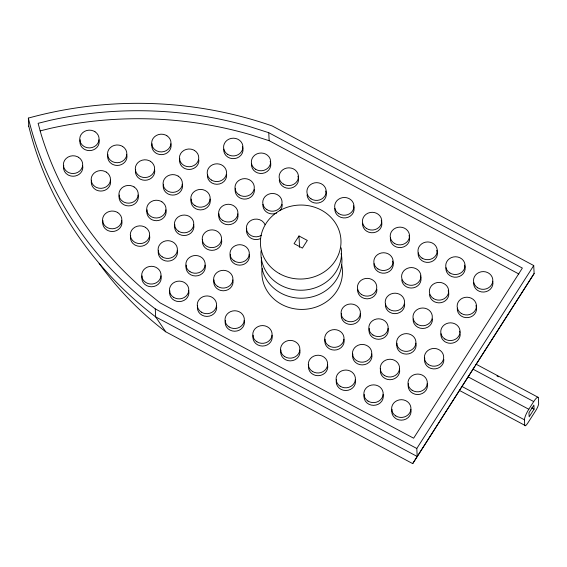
<?xml version="1.0" encoding="UTF-8"?>
<svg xmlns="http://www.w3.org/2000/svg" width="567" height="567" viewBox="0 0 567 567"><rect width="100%" height="100%" fill="white"/><g stroke="black" fill="none" stroke-linecap="round" stroke-linejoin="round"><path stroke-width="0.85" d="M28.378 126.654L28.74 126.087L28.35 118.092A379.741 348.514 -2.8 0 1 272.203 125.959L533.731 265.547L534.128 273.542L475.833 364.843M538.111 397.304L476.188 364.248L475.904 364.694M99.097 263.357A342.695 314.508 -2.8 0 0 165.741 331.801L412.698 463.615L534.128 273.542M474.891 366.261L459.313 390.684L459.582 390.259M298.986 235.971L294.075 243.661L302.402 248.105L307.321 240.422L298.986 235.971L299.546 247.34M28.74 126.087A380.769 349.456 -2.8 0 0 155.663 316.889L417.192 456.478L416.802 448.483L533.731 265.547M412.698 463.615L459.539 390.337M524.73 425.271L524.461 419.821A8.866 1.921 -61.9 0 1 528.798 409.261L533.71 401.571A8.866 1.921 -61.9 0 1 538.381 398.048L538.65 403.491A6.046 1.311 -61.9 0 1 535.695 410.692L527.92 422.862A6.046 1.311 -61.9 0 1 524.73 425.271L459.468 390.436M534.079 409.133L529.167 416.823L528.968 412.776L533.88 405.093L534.079 409.133L531.733 407.886M475.359 365.531L476.188 364.248M40.115 130.906L50.598 128.305A371.683 341.114 -2.8 0 1 250.593 134.755L269.155 140.708L518.862 273.989M268.765 132.713L250.196 126.76A371.683 341.114 -2.8 0 0 50.208 120.31L38.109 123.315L41.171 134.45A372.703 342.05 -2.8 0 0 145.265 290.942L160.036 302.842L413.627 438.199L522.37 268.078L268.765 132.713L269.155 140.708M496.99 375.949L498.549 376.786M473.027 369.181L533.71 401.571M468.108 376.871L528.798 409.261M461.985 386.474L524.461 419.821M28.35 118.092A380.769 349.456 -2.8 0 0 155.266 308.895L416.802 448.483M165.741 331.801L155.663 316.889L155.266 308.895M216.481 305.57A9.674 8.881 -2.8 0 1 206.941 316.414A9.674 8.881 -2.8 0 1 197.621 305.549M188.712 290.743A9.674 8.881 -2.8 0 1 179.172 301.594A9.674 8.881 -2.8 0 1 169.852 290.729M161 275.846A9.674 8.881 -2.8 0 1 145.839 282.508A9.674 8.881 -2.8 0 1 147.243 267.17A9.674 8.881 -2.8 0 1 161 275.846A9.674 8.881 -2.8 0 1 151.403 286.774A9.674 8.881 -2.8 0 1 142.083 275.909M149.546 235.482A9.674 8.881 -2.8 0 1 146.059 244.398A9.674 8.881 -2.8 0 1 135.825 245.447L134.577 244.781A9.674 8.881 -2.8 0 1 130.694 235.468M232.86 279.949A9.674 8.881 -2.8 0 1 223.32 290.793A9.674 8.881 -2.8 0 1 214 279.935M205.091 265.122A9.674 8.881 -2.8 0 1 195.551 275.973A9.674 8.881 -2.8 0 1 186.231 265.108M249.232 254.328A9.674 8.881 -2.8 0 1 239.692 265.172A9.674 8.881 -2.8 0 1 230.379 254.314M165.925 209.861A9.674 8.881 -2.8 0 1 162.438 218.777A9.674 8.881 -2.8 0 1 152.204 219.826L150.957 219.16A9.674 8.881 -2.8 0 1 147.066 209.847M221.52 239.423A9.674 8.881 -2.8 0 1 206.36 246.085A9.674 8.881 -2.8 0 1 207.77 230.748A9.674 8.881 -2.8 0 1 221.52 239.423A9.674 8.881 -2.8 0 1 211.923 250.352A9.674 8.881 -2.8 0 1 202.61 239.487M260.274 238.679A9.674 8.881 -2.8 0 1 251.883 238.672L250.642 238.005A9.674 8.881 -2.8 0 1 246.751 228.692M182.305 184.24A9.674 8.881 -2.8 0 1 178.818 193.156A9.674 8.881 -2.8 0 1 168.576 194.205L167.336 193.538A9.674 8.881 -2.8 0 1 163.445 184.225M237.842 213.887A9.674 8.881 -2.8 0 1 228.303 224.73A9.674 8.881 -2.8 0 1 218.982 213.865M210.073 199.06A9.674 8.881 -2.8 0 1 200.534 209.91A9.674 8.881 -2.8 0 1 191.214 199.045M261.401 235.298A9.674 8.881 -2.8 0 1 247.609 232.392A9.674 8.881 -2.8 0 1 251.911 219.953A9.674 8.881 -2.8 0 1 265.065 224.716M282.189 204.396A9.674 8.881 -2.8 0 1 280.041 210.598M276.653 213.057A9.674 8.881 -2.8 0 1 262.904 204.382M254.42 189.576A9.674 8.881 -2.8 0 1 243.959 199.088A9.674 8.881 -2.8 0 1 235.362 188.251M242.414 146.548A9.674 8.881 -2.8 0 1 234.731 158.569A9.674 8.881 -2.8 0 1 223.738 149.114M297.951 176.195A9.674 8.881 -2.8 0 1 290.977 188.088A9.674 8.881 -2.8 0 1 279.262 180.086M270.183 161.375A9.674 8.881 -2.8 0 1 262.5 173.389A9.674 8.881 -2.8 0 1 251.507 163.941M226.651 174.756A9.674 8.881 -2.8 0 1 216.913 184.289A9.674 8.881 -2.8 0 1 207.366 174.735M170.908 143.798A9.674 8.881 -2.8 0 1 167.421 152.714A9.674 8.881 -2.8 0 1 157.187 153.763L155.939 153.097A9.674 8.881 -2.8 0 1 152.055 143.784M154.536 169.42A9.674 8.881 -2.8 0 1 151.049 178.336A9.674 8.881 -2.8 0 1 140.807 179.385L139.567 178.718A9.674 8.881 -2.8 0 1 135.676 169.405M138.157 195.041A9.674 8.881 -2.8 0 1 134.67 203.957A9.674 8.881 -2.8 0 1 124.435 205.006L123.188 204.34A9.674 8.881 -2.8 0 1 119.297 195.027M121.777 220.662A9.674 8.881 -2.8 0 1 118.29 229.578A9.674 8.881 -2.8 0 1 108.056 230.627L106.809 229.961A9.674 8.881 -2.8 0 1 102.925 220.648M126.767 154.6A9.674 8.881 -2.8 0 1 123.28 163.516A9.674 8.881 -2.8 0 1 113.039 164.565L111.798 163.898A9.674 8.881 -2.8 0 1 107.907 154.578M82.619 165.394A9.674 8.881 -2.8 0 1 79.132 174.31A9.674 8.881 -2.8 0 1 68.898 175.359L67.65 174.7A9.674 8.881 -2.8 0 1 63.759 165.38M98.998 139.773A9.674 8.881 -2.8 0 1 95.504 148.689A9.674 8.881 -2.8 0 1 85.27 149.738L84.022 149.078A9.674 8.881 -2.8 0 1 80.138 139.758M110.388 180.214A9.674 8.881 -2.8 0 1 106.901 189.13A9.674 8.881 -2.8 0 1 96.666 190.186L95.419 189.52A9.674 8.881 -2.8 0 1 91.528 180.2M460.198 333.772A9.674 8.881 -2.8 0 1 446.264 342.425L445.024 341.759A9.674 8.881 -2.8 0 1 440.906 333.757M459.582 331.192A9.674 8.881 -2.8 0 1 459.993 332.46M436.796 250.302A9.674 8.881 -2.8 0 1 429.113 262.323A9.674 8.881 -2.8 0 1 418.12 252.868M415.902 343.177A9.674 8.881 -2.8 0 1 400.741 349.839A9.674 8.881 -2.8 0 1 402.152 334.502A9.674 8.881 -2.8 0 1 415.902 343.177A9.674 8.881 -2.8 0 1 406.312 354.106A9.674 8.881 -2.8 0 1 396.992 343.241M404.661 304.125A9.674 8.881 -2.8 0 1 394.916 313.664A9.674 8.881 -2.8 0 1 385.369 304.11M371.761 353.978A9.674 8.881 -2.8 0 1 356.6 360.64A9.674 8.881 -2.8 0 1 358.004 345.303A9.674 8.881 -2.8 0 1 371.761 353.978A9.674 8.881 -2.8 0 1 362.164 364.9A9.674 8.881 -2.8 0 1 352.844 354.042M475.954 305.57A9.674 8.881 -2.8 0 1 468.271 317.584A9.674 8.881 -2.8 0 1 457.286 308.136M443.819 359.393A9.674 8.881 -2.8 0 1 433.358 368.897A9.674 8.881 -2.8 0 1 424.761 358.06M464.564 265.122A9.674 8.881 -2.8 0 1 456.882 277.143A9.674 8.881 -2.8 0 1 445.889 267.688M383.094 394.497A9.674 8.881 -2.8 0 1 373.554 405.348A9.674 8.881 -2.8 0 1 364.234 394.483M410.862 409.317A9.674 8.881 -2.8 0 1 401.323 420.168A9.674 8.881 -2.8 0 1 392.003 409.303M388.076 328.435A9.674 8.881 -2.8 0 1 378.543 339.286A9.674 8.881 -2.8 0 1 369.223 328.421M420.416 275.923A9.674 8.881 -2.8 0 1 413.449 287.823A9.674 8.881 -2.8 0 1 401.734 279.815M492.744 281.218A9.674 8.881 -2.8 0 1 483.934 292.04A9.674 8.881 -2.8 0 1 473.658 282.515M399.473 368.876A9.674 8.881 -2.8 0 1 389.933 379.727A9.674 8.881 -2.8 0 1 380.613 368.862M355.325 379.677A9.674 8.881 -2.8 0 1 345.785 390.521A9.674 8.881 -2.8 0 1 336.465 379.663M448.185 290.743A9.674 8.881 -2.8 0 1 441.218 302.643A9.674 8.881 -2.8 0 1 429.502 294.642M427.242 383.696A9.674 8.881 -2.8 0 1 417.702 394.547A9.674 8.881 -2.8 0 1 408.382 383.682M409.027 235.482A9.674 8.881 -2.8 0 1 401.344 247.503A9.674 8.881 -2.8 0 1 390.351 238.048M392.647 261.103A9.674 8.881 -2.8 0 1 384.965 273.124A9.674 8.881 -2.8 0 1 373.979 263.669M376.885 289.305A9.674 8.881 -2.8 0 1 367.147 298.837A9.674 8.881 -2.8 0 1 357.6 289.29M327.556 364.857A9.674 8.881 -2.8 0 1 318.016 375.701A9.674 8.881 -2.8 0 1 308.696 364.836M343.935 339.236A9.674 8.881 -2.8 0 1 334.395 350.08A9.674 8.881 -2.8 0 1 325.075 339.222M360.307 313.615A9.674 8.881 -2.8 0 1 350.775 324.459A9.674 8.881 -2.8 0 1 341.454 313.601M325.72 191.015A9.674 8.881 -2.8 0 1 318.746 202.915A9.674 8.881 -2.8 0 1 307.03 194.906M353.489 205.835A9.674 8.881 -2.8 0 1 345.806 217.856A9.674 8.881 -2.8 0 1 334.813 208.401M381.258 220.662A9.674 8.881 -2.8 0 1 373.575 232.676A9.674 8.881 -2.8 0 1 362.582 223.228M299.787 350.03A9.674 8.881 -2.8 0 1 290.247 360.881A9.674 8.881 -2.8 0 1 280.927 350.016M244.249 320.39A9.674 8.881 -2.8 0 1 234.71 331.234A9.674 8.881 -2.8 0 1 225.39 320.376M272.018 335.21A9.674 8.881 -2.8 0 1 262.478 346.061A9.674 8.881 -2.8 0 1 253.158 335.196M177.322 250.302A9.674 8.881 -2.8 0 1 167.782 261.153A9.674 8.881 -2.8 0 1 158.462 250.288M198.882 159.929A9.674 8.881 -2.8 0 1 184.955 168.583L183.708 167.917A9.674 8.881 -2.8 0 1 179.824 158.604M341.674 264.754A40.307 36.99 -2.8 0 1 303.919 309.369A40.307 36.99 -2.8 0 1 262.145 268.517M193.694 224.681A9.674 8.881 -2.8 0 1 184.155 235.532A9.674 8.881 -2.8 0 1 174.842 224.667M432.43 318.945A9.674 8.881 -2.8 0 1 422.684 328.484A9.674 8.881 -2.8 0 1 413.137 318.93M341.164 247.857A40.307 36.99 -2.8 0 1 302.558 290.198A40.307 36.99 -2.8 0 1 261.054 250.876M341.128 253.562A40.307 36.99 -2.8 0 1 303.373 298.178A40.307 36.99 -2.8 0 1 261.6 257.326M166.854 135.719L165.607 135.052A9.674 8.881 -2.8 0 0 152.998 138.603A9.674 8.881 -2.8 0 0 155.805 150.383L157.052 151.042A9.674 8.881 -2.8 0 0 169.661 147.491A9.674 8.881 -2.8 0 0 166.854 135.719M194.623 150.538L193.375 149.872A9.674 8.881 -2.8 0 0 180.767 153.423A9.674 8.881 -2.8 0 0 183.573 165.203L184.821 165.869A9.674 8.881 -2.8 0 0 197.429 162.318A9.674 8.881 -2.8 0 0 194.623 150.538M94.937 131.693L93.69 131.027A9.674 8.881 -2.8 0 0 81.081 134.577A9.674 8.881 -2.8 0 0 83.895 146.357L85.135 147.023A9.674 8.881 -2.8 0 0 97.744 143.472A9.674 8.881 -2.8 0 0 94.937 131.693M122.706 146.513L121.458 145.847A9.674 8.881 -2.8 0 0 108.85 149.397A9.674 8.881 -2.8 0 0 111.664 161.177L112.904 161.843A9.674 8.881 -2.8 0 0 125.513 158.292A9.674 8.881 -2.8 0 0 122.706 146.513M150.475 161.333L149.227 160.674A9.674 8.881 -2.8 0 0 136.619 164.224A9.674 8.881 -2.8 0 0 139.432 176.004L140.673 176.663A9.674 8.881 -2.8 0 0 153.281 173.112A9.674 8.881 -2.8 0 0 150.475 161.333M178.244 176.16L176.996 175.494A9.674 8.881 -2.8 0 0 164.387 179.044A9.674 8.881 -2.8 0 0 167.201 190.824L168.442 191.49A9.674 8.881 -2.8 0 0 181.05 187.939A9.674 8.881 -2.8 0 0 178.244 176.16M78.558 157.314L77.318 156.648A9.674 8.881 -2.8 0 0 64.709 160.199A9.674 8.881 -2.8 0 0 67.516 171.978L68.763 172.644A9.674 8.881 -2.8 0 0 81.372 169.094A9.674 8.881 -2.8 0 0 78.558 157.314M106.327 172.134L105.086 171.468A9.674 8.881 -2.8 0 0 92.478 175.019A9.674 8.881 -2.8 0 0 95.284 186.798L96.532 187.464A9.674 8.881 -2.8 0 0 109.14 183.914A9.674 8.881 -2.8 0 0 106.327 172.134M134.095 186.954L132.855 186.295A9.674 8.881 -2.8 0 0 120.247 189.846A9.674 8.881 -2.8 0 0 123.053 201.625L124.301 202.284A9.674 8.881 -2.8 0 0 136.909 198.733A9.674 8.881 -2.8 0 0 134.095 186.954M161.864 201.781L160.624 201.115A9.674 8.881 -2.8 0 0 148.015 204.666A9.674 8.881 -2.8 0 0 150.822 216.445L152.069 217.111A9.674 8.881 -2.8 0 0 164.678 213.561A9.674 8.881 -2.8 0 0 161.864 201.781M117.723 212.575L116.476 211.916A9.674 8.881 -2.8 0 0 103.867 215.467A9.674 8.881 -2.8 0 0 106.674 227.239L107.921 227.906A9.674 8.881 -2.8 0 0 120.53 224.355A9.674 8.881 -2.8 0 0 117.723 212.575M145.492 227.402L144.245 226.736A9.674 8.881 -2.8 0 0 131.636 230.287A9.674 8.881 -2.8 0 0 134.443 242.066L135.69 242.726A9.674 8.881 -2.8 0 0 148.299 239.182A9.674 8.881 -2.8 0 0 145.492 227.402M279.503 273.67A40.307 36.99 -2.8 0 0 340.98 242.846A40.307 36.99 -2.8 0 0 281.608 209.606A40.307 36.99 -2.8 0 0 279.503 273.67M201.377 312.148A9.674 8.881 -2.8 0 0 216.537 305.493A9.674 8.881 -2.8 0 0 202.78 296.817A9.674 8.881 -2.8 0 0 201.377 312.148M217.756 286.526A9.674 8.881 -2.8 0 0 232.909 279.871A9.674 8.881 -2.8 0 0 219.16 271.196A9.674 8.881 -2.8 0 0 217.756 286.526M234.128 260.912A9.674 8.881 -2.8 0 0 249.289 254.25A9.674 8.881 -2.8 0 0 235.539 245.575A9.674 8.881 -2.8 0 0 234.128 260.912M211.342 180.023A9.674 8.881 -2.8 0 0 226.502 173.36A9.674 8.881 -2.8 0 0 212.753 164.685A9.674 8.881 -2.8 0 0 211.342 180.023M266.887 209.67A9.674 8.881 -2.8 0 0 282.04 203.007A9.674 8.881 -2.8 0 0 268.29 194.332A9.674 8.881 -2.8 0 0 266.887 209.67M283.259 184.048A9.674 8.881 -2.8 0 0 298.419 177.386A9.674 8.881 -2.8 0 0 284.669 168.711A9.674 8.881 -2.8 0 0 283.259 184.048M173.608 297.328A9.674 8.881 -2.8 0 0 188.768 290.665A9.674 8.881 -2.8 0 0 175.012 281.99A9.674 8.881 -2.8 0 0 173.608 297.328M189.988 271.706A9.674 8.881 -2.8 0 0 205.141 265.044A9.674 8.881 -2.8 0 0 191.391 256.369A9.674 8.881 -2.8 0 0 189.988 271.706M162.219 256.886A9.674 8.881 -2.8 0 0 177.372 250.224A9.674 8.881 -2.8 0 0 163.622 241.549A9.674 8.881 -2.8 0 0 162.219 256.886M178.591 231.265A9.674 8.881 -2.8 0 0 193.751 224.603A9.674 8.881 -2.8 0 0 180.001 215.928A9.674 8.881 -2.8 0 0 178.591 231.265M222.739 220.464A9.674 8.881 -2.8 0 0 237.899 213.809A9.674 8.881 -2.8 0 0 224.142 205.134A9.674 8.881 -2.8 0 0 222.739 220.464M194.97 205.644A9.674 8.881 -2.8 0 0 210.13 198.982A9.674 8.881 -2.8 0 0 196.373 190.306A9.674 8.881 -2.8 0 0 194.97 205.644M239.118 194.842A9.674 8.881 -2.8 0 0 254.271 188.187A9.674 8.881 -2.8 0 0 240.521 179.512A9.674 8.881 -2.8 0 0 239.118 194.842M255.49 169.228A9.674 8.881 -2.8 0 0 270.65 162.566A9.674 8.881 -2.8 0 0 256.901 153.891A9.674 8.881 -2.8 0 0 255.49 169.228M227.721 154.401A9.674 8.881 -2.8 0 0 242.882 147.739A9.674 8.881 -2.8 0 0 229.132 139.064A9.674 8.881 -2.8 0 0 227.721 154.401M384.369 375.46A9.674 8.881 -2.8 0 0 399.529 368.798A9.674 8.881 -2.8 0 0 385.773 360.123A9.674 8.881 -2.8 0 0 384.369 375.46M417.121 324.218A9.674 8.881 -2.8 0 0 432.281 317.555A9.674 8.881 -2.8 0 0 418.524 308.88A9.674 8.881 -2.8 0 0 417.121 324.218M422.103 258.155A9.674 8.881 -2.8 0 0 437.263 251.493A9.674 8.881 -2.8 0 0 423.514 242.818A9.674 8.881 -2.8 0 0 422.103 258.155M372.973 335.019A9.674 8.881 -2.8 0 0 388.133 328.357A9.674 8.881 -2.8 0 0 374.383 319.682A9.674 8.881 -2.8 0 0 372.973 335.019M444.889 339.038A9.674 8.881 -2.8 0 0 460.05 332.375A9.674 8.881 -2.8 0 0 446.293 323.707A9.674 8.881 -2.8 0 0 444.889 339.038M405.731 283.776A9.674 8.881 -2.8 0 0 420.891 277.114A9.674 8.881 -2.8 0 0 407.134 268.439A9.674 8.881 -2.8 0 0 405.731 283.776M461.269 313.416A9.674 8.881 -2.8 0 0 476.429 306.761A9.674 8.881 -2.8 0 0 462.672 298.086A9.674 8.881 -2.8 0 0 461.269 313.416M428.51 364.659A9.674 8.881 -2.8 0 0 443.67 357.997A9.674 8.881 -2.8 0 0 429.921 349.322A9.674 8.881 -2.8 0 0 428.51 364.659M449.872 272.975A9.674 8.881 -2.8 0 0 465.032 266.313A9.674 8.881 -2.8 0 0 451.282 257.638A9.674 8.881 -2.8 0 0 449.872 272.975M367.99 401.082A9.674 8.881 -2.8 0 0 383.15 394.419A9.674 8.881 -2.8 0 0 369.393 385.744A9.674 8.881 -2.8 0 0 367.99 401.082M395.759 415.902A9.674 8.881 -2.8 0 0 410.919 409.239A9.674 8.881 -2.8 0 0 397.169 400.564A9.674 8.881 -2.8 0 0 395.759 415.902M477.641 287.795A9.674 8.881 -2.8 0 0 492.801 281.14A9.674 8.881 -2.8 0 0 479.051 272.465A9.674 8.881 -2.8 0 0 477.641 287.795M340.221 386.262A9.674 8.881 -2.8 0 0 355.381 379.599A9.674 8.881 -2.8 0 0 341.625 370.924A9.674 8.881 -2.8 0 0 340.221 386.262M389.352 309.398A9.674 8.881 -2.8 0 0 404.512 302.735A9.674 8.881 -2.8 0 0 390.755 294.06A9.674 8.881 -2.8 0 0 389.352 309.398M433.5 298.596A9.674 8.881 -2.8 0 0 448.66 291.934A9.674 8.881 -2.8 0 0 434.903 283.259A9.674 8.881 -2.8 0 0 433.5 298.596M412.138 390.28A9.674 8.881 -2.8 0 0 427.298 383.618A9.674 8.881 -2.8 0 0 413.541 374.943A9.674 8.881 -2.8 0 0 412.138 390.28M394.334 243.335A9.674 8.881 -2.8 0 0 409.494 236.673A9.674 8.881 -2.8 0 0 395.745 227.998A9.674 8.881 -2.8 0 0 394.334 243.335M328.832 345.813A9.674 8.881 -2.8 0 0 343.992 339.158A9.674 8.881 -2.8 0 0 330.235 330.483A9.674 8.881 -2.8 0 0 328.832 345.813M377.962 268.956A9.674 8.881 -2.8 0 0 393.115 262.294A9.674 8.881 -2.8 0 0 379.366 253.619A9.674 8.881 -2.8 0 0 377.962 268.956M312.452 371.435A9.674 8.881 -2.8 0 0 327.613 364.779A9.674 8.881 -2.8 0 0 313.856 356.104A9.674 8.881 -2.8 0 0 312.452 371.435M345.204 320.199A9.674 8.881 -2.8 0 0 360.364 313.537A9.674 8.881 -2.8 0 0 346.614 304.862A9.674 8.881 -2.8 0 0 345.204 320.199M361.583 294.578A9.674 8.881 -2.8 0 0 376.743 287.916A9.674 8.881 -2.8 0 0 362.986 279.24A9.674 8.881 -2.8 0 0 361.583 294.578M311.028 198.868A9.674 8.881 -2.8 0 0 326.188 192.206A9.674 8.881 -2.8 0 0 312.438 183.531A9.674 8.881 -2.8 0 0 311.028 198.868M338.797 213.688A9.674 8.881 -2.8 0 0 353.957 207.026A9.674 8.881 -2.8 0 0 340.207 198.351A9.674 8.881 -2.8 0 0 338.797 213.688M366.566 228.508A9.674 8.881 -2.8 0 0 381.726 221.853A9.674 8.881 -2.8 0 0 367.976 213.178A9.674 8.881 -2.8 0 0 366.566 228.508M229.146 326.975A9.674 8.881 -2.8 0 0 244.306 320.312A9.674 8.881 -2.8 0 0 230.549 311.637A9.674 8.881 -2.8 0 0 229.146 326.975M256.915 341.795A9.674 8.881 -2.8 0 0 272.075 335.132A9.674 8.881 -2.8 0 0 258.318 326.457A9.674 8.881 -2.8 0 0 256.915 341.795M284.684 356.615A9.674 8.881 -2.8 0 0 299.844 349.952A9.674 8.881 -2.8 0 0 286.087 341.277A9.674 8.881 -2.8 0 0 284.684 356.615"/></g></svg>
